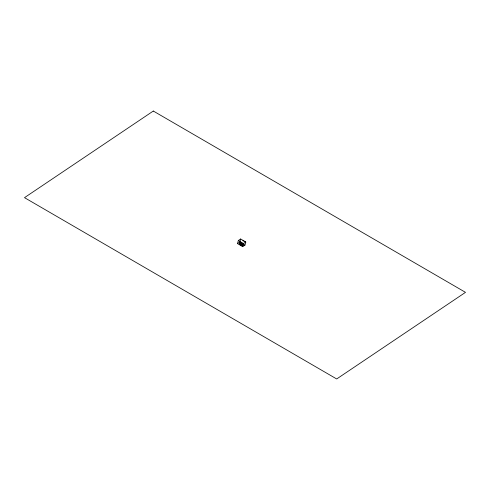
<?xml version="1.0" encoding="UTF-8"?>
<svg xmlns="http://www.w3.org/2000/svg" width="490" height="490" viewBox="0 0 490 490"><rect width="100%" height="100%" fill="white"/><g stroke="black" fill="none" stroke-linecap="round" stroke-linejoin="round"><path stroke-width="0.73" d="M245.08 241.723L244.914 241.619M237.497 243.604L238.354 240.492L240.645 238.991L245.802 242.029L244.945 245.141L242.654 246.642L237.497 243.604L239.788 242.103L240.645 238.991M239.549 244.302L239.8 243.389L240.939 242.648L243.371 244.075L242.232 244.822L241.98 245.735L239.549 244.302L240.688 243.561L243.12 244.994L241.98 245.735M240.033 243.401L239.8 244.241L241.993 245.527L242.948 244.902L243.181 244.063L240.988 242.771L240.033 243.401L242.225 244.688L243.181 244.063M240.939 242.648L240.755 243.61L242.948 244.902M241.993 245.527L242.225 244.688M242.654 246.642L243.506 243.53L245.802 242.029M243.23 240.664L243.573 240.958M244.62 241.49L244.988 241.735M244.271 241.319L243.953 241.074M245.459 242.06L245.257 241.993M242.924 240.468L242.887 240.51M240.584 244.394L241.049 244.087M238.354 240.492L243.506 243.53M239.788 242.103L244.945 245.141M239.8 243.389L242.232 244.822M153.309 111.034L24.5 197.654L336.691 378.966L465.5 292.352L153.309 111.034"/></g></svg>
